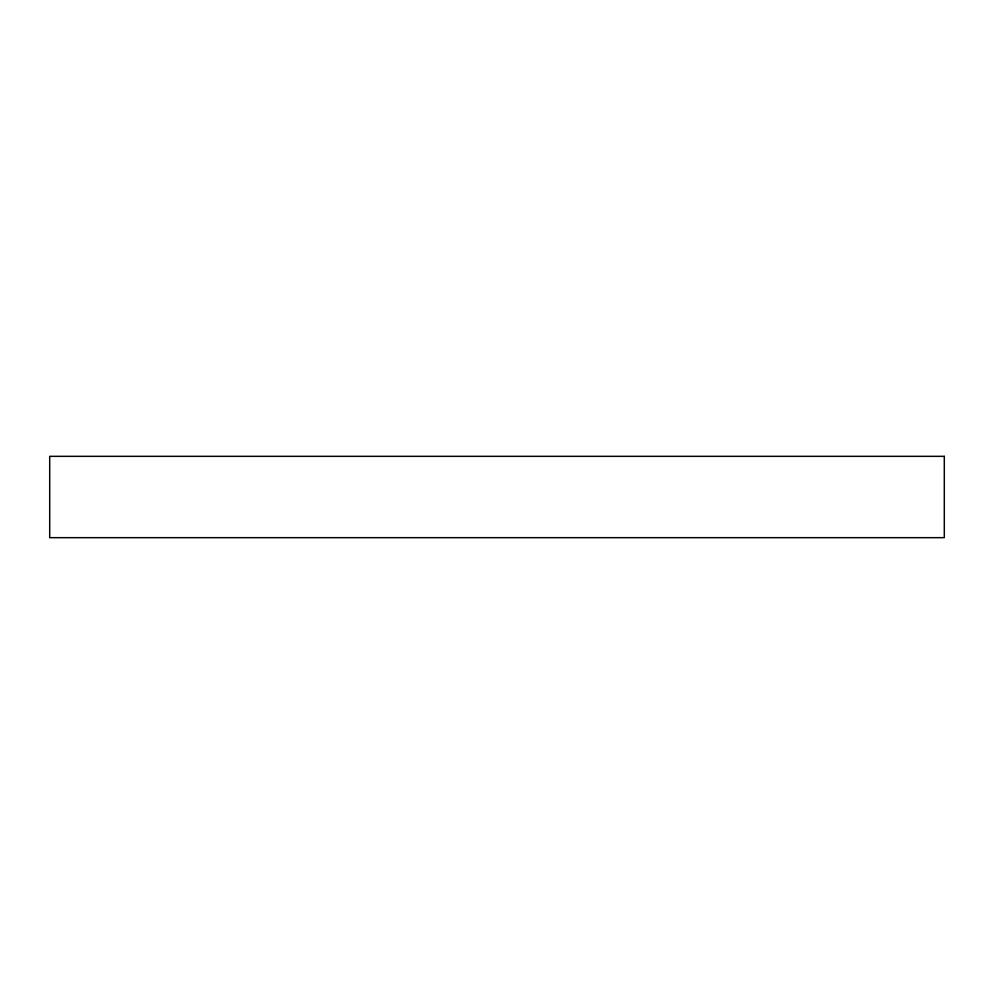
<?xml version="1.0" encoding="UTF-8"?>
<svg xmlns="http://www.w3.org/2000/svg" width="994" height="994" viewBox="0 0 994 994"><rect width="100%" height="100%" fill="white"/><g stroke="black" fill="none" stroke-linecap="round" stroke-linejoin="round"><path stroke-width="1.49" d="M944.3 456.333L49.7 456.333L49.7 537.667L944.3 537.667L944.3 456.333"/></g></svg>
